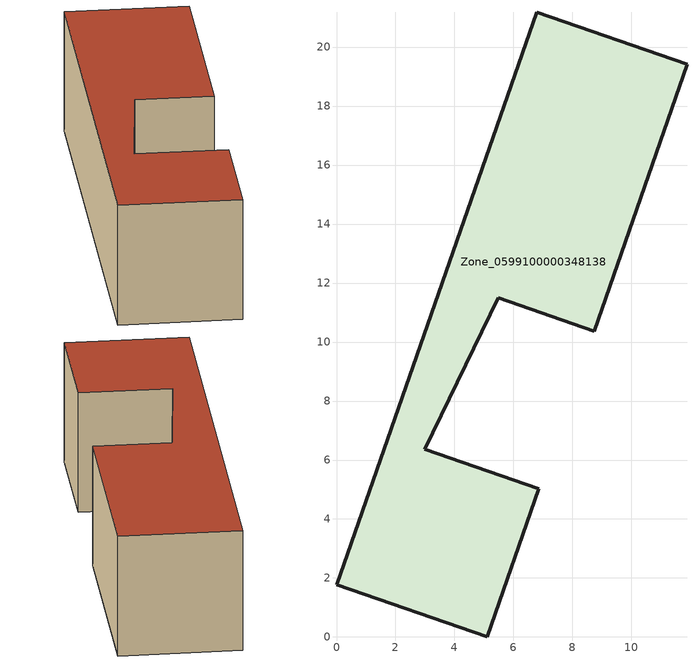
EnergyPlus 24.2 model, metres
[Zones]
Zone_0599100000348138
 floor ground (C_G): 8.73,10.37 5.49,11.5 3,6.37 6.86,5.02 5.11,0 0,1.78 6.78,21.19 11.88,19.41 z0
 wall outside (C_F): 6.78,21.19 0,1.78 5.11,0 6.86,5.02 3,6.37 5.49,11.5 8.73,10.37 11.88,19.41 6.78,21.19 z0:5.63
 roof outside (C_R): 11.88,19.41 6.78,21.19 0,1.78 5.11,0 6.86,5.02 3,6.37 5.49,11.5 8.73,10.37 z5.63
[BUILDING]
Pand.0599100000348138: North Axis=0; Terrain=City; Loads Convergence Tolerance Value=0.04; Temperature Convergence Tolerance Value=0.4; Solar Distribution=FullExterior; Maximum Number of Warmup Days=25; Minimum Number of Warmup Days=1
[Site:Location]
Rotterdam.The.Hague.AP_ZH_NLD Design_Conditions: Latitude=51.96; Longitude=4.45; Time Zone=1; Elevation=-4.5
[SITE:GROUNDTEMPERATURE:BUILDINGSURFACE]
18, 18, 18, 18, 18, 18, 18, 18, 18, 18, 18, 18
[MATERIAL] Thermal Absorptance=0.9; Solar Absorptance=0.7; Visible Absorptance=0.7
Name | Roughness | Thickness | Conductivity | Density | Specific Heat
G.TI.1992-2005 | MediumSmooth | 0.15 | 0.06 | 540 | 1210
F.TI.1992-2005 | Rough | 0.3 | 0.12 | 1920 | 840
R.TI.1992-2005 | MediumRough | 0.2 | 0.08 | 1500 | 1000
[CONSTRUCTION]
C_G: G.TI.1992-2005
C_F: F.TI.1992-2005
C_R: R.TI.1992-2005
[ZONE]
Zone_0599100000348138: Type=1; Multiplier=1; Ceiling Height=Autocalculate; Volume=Autocalculate; Floor Area=autocalculate; Part of Total Floor Area=Yes
[ZONEINFILTRATION:DESIGNFLOWRATE]
Infil_Zone_0599100000348138: Zone or ZoneList or Space or SpaceList=Zone_0599100000348138; Schedule=AlwaysOn; Design Flow Rate Calculation Method=Flow/Area; Flow Rate per Floor Area=0.0015; Constant Term Coefficient=1; Temperature Term Coefficient=0; Velocity Term Coefficient=0; Velocity Squared Term Coefficient=0
[HVACTEMPLATE:ZONE:IDEALLOADSAIRSYSTEM]
Zone_0599100000348138: Maximum Heating Supply Air Temperature=50; Minimum Cooling Supply Air Temperature=13; Maximum Heating Supply Air Humidity Ratio=0.0156; Minimum Cooling Supply Air Humidity Ratio=0.0077; Heating Limit=NoLimit; Cooling Limit=NoLimit; Dehumidification Control Type=ConstantSensibleHeatRatio; Cooling Sensible Heat Ratio=0.7; Dehumidification Setpoint=60; Humidification Control Type=None; Humidification Setpoint=30; Outdoor Air Method=None; Outdoor Air Flow Rate per Person=0.00944; Outdoor Air Flow Rate per Zone Floor Area=0; Outdoor Air Flow Rate per Zone=0; Demand Controlled Ventilation Type=None; Outdoor Air Economizer Type=NoEconomizer; Heat Recovery Type=None; Sensible Heat Recovery Effectiveness=0.7; Latent Heat Recovery Effectiveness=0.65
[ZONECONTROL:THERMOSTAT]
ThermostatControl_Zone_0599100000348138: Zone or ZoneList=Zone_0599100000348138; Control Type Schedule=DualSetpointControlType; Control 1=Thermostat_Zone_0599100000348138; Temperature Difference Between Cutout And Setpoint=0
[THERMOSTATSETPOINT:DUALSETPOINT]
Thermostat_Zone_0599100000348138: Heating Setpoint Temperature Schedule=HeatingSetpoint_Zone_0599100000348138; Cooling Setpoint Temperature Schedule=CoolingSetpoint_Zone_0599100000348138
[SCHEDULE:COMPACT]
HeatingSetpoint_Zone_0599100000348138: Through: 12/31, For: AllDays, Until: 24:00, 21
CoolingSetpoint_Zone_0599100000348138: Through: 12/31, For: AllDays, Until: 24:00, 24
DualSetpointControlType: Through: 12/31, For: AllDays, Until: 24:00, 4
AlwaysOn: Through: 12/31, For: AllDays, Until: 24:00, 1
